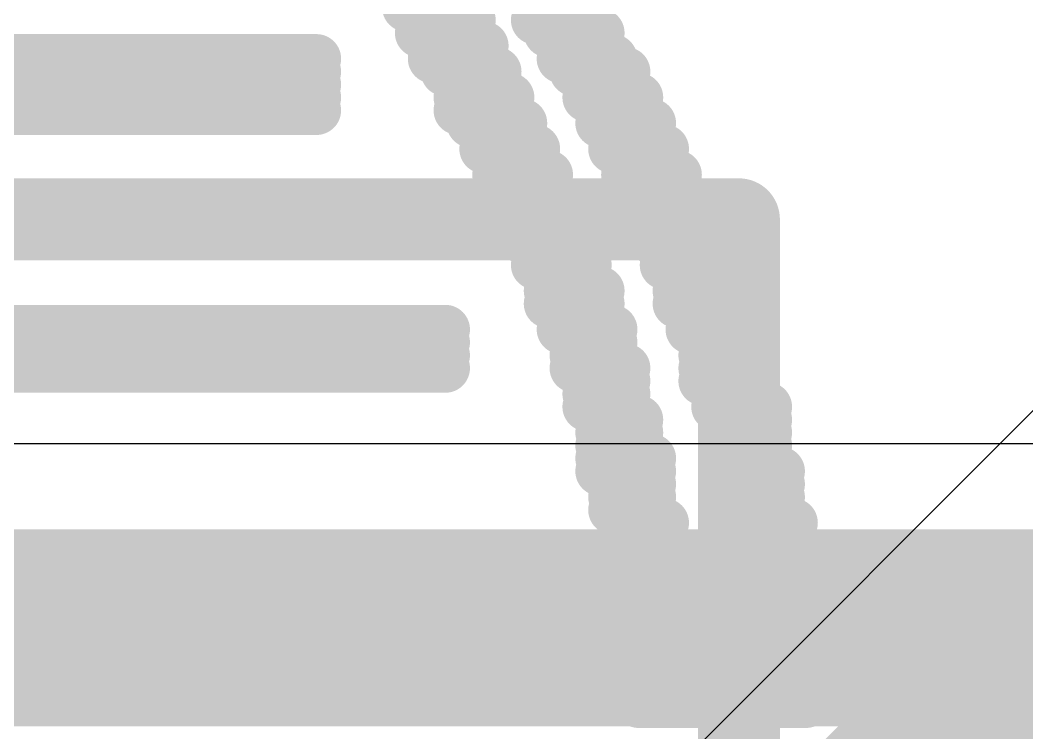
# Model space of a CAD drawing. Header units: inches. Extents: x -4.4 to 45.3, y -0.3 to 53.7.
# Drawn here: x 20.932 to 22.49, y 6.772 to 7.874 of the extents above; entities that cross this region are included whole.
import ezdxf

# ---------------------------------------------------------------- set-up
doc = ezdxf.new("R2010")
doc.units = ezdxf.units.IN
for name, color, linetype in [('Bottom Overlay', 54, 'Continuous'), ('Signal_2', 76, 'Continuous'), ('Top Layer', 1, 'Continuous'), ('Top Overlay', 2, 'Continuous')]:
    doc.layers.add(name, color=color, linetype=linetype)

# ---------------------------------------------------------------- blocks, each defined once
blk = doc.blocks.new('SFW5R_1STE1LF_26')
at = {"layer": 'Top Overlay'}
for points in [[(-5.4, -3.75, 0.127, 0.127, 0), (-5.4, -4.95, 0.127, 0.127, 0)], [(5.4, -4.95, 0.127, 0.127, 0), (-5.4, -4.95, 0.127, 0.127, 0)]]:
    blk.add_lwpolyline(points, format="xyseb", dxfattribs=at)
blk.add_lwpolyline([(-5.4317, -4.95, 0.0635, 0.0635, 1), (-5.3682, -4.95, 0.0635, 0.0635, 1)], format="xyseb", close=True, dxfattribs=at)
blk.add_lwpolyline([(-5.4317, -4.95, 0.0635, 0.0635, 1), (-5.3682, -4.95, 0.0635, 0.0635, 1)], format="xyseb", close=True, dxfattribs=at)

msp = doc.modelspace()

# ---------------------------------------------------------------- linework, layer by layer
at = {"layer": 'Bottom Overlay'}
for points in [[(21.5304, 7.8944, 0.0762, 0.0762, 0), (21.6102, 7.8944, 0.0762, 0.0762, 0)], [(21.7298, 7.8944, 0.0762, 0.0762, 0), (21.8096, 7.8944, 0.0762, 0.0762, 0)], [(21.5504, 7.8745, 0.0762, 0.0762, 0), (21.6301, 7.8745, 0.0762, 0.0762, 0)], [(21.7298, 7.8745, 0.0762, 0.0762, 0), (21.8096, 7.8745, 0.0762, 0.0762, 0)], [(21.5504, 7.8545, 0.0762, 0.0762, 0), (21.6301, 7.8545, 0.0762, 0.0762, 0)], [(21.7498, 7.8545, 0.0762, 0.0762, 0), (21.8295, 7.8545, 0.0762, 0.0762, 0)], [(21.5703, 7.8346, 0.0762, 0.0762, 0), (21.6501, 7.8346, 0.0762, 0.0762, 0)], [(21.7697, 7.8346, 0.0762, 0.0762, 0), (21.8295, 7.8346, 0.0762, 0.0762, 0)], [(20.1745, 7.8147, 0.0762, 0.0762, 0), (21.3908, 7.8147, 0.0762, 0.0762, 0)], [(21.5703, 7.8147, 0.0762, 0.0762, 0), (21.6501, 7.8147, 0.0762, 0.0762, 0)], [(21.7697, 7.8147, 0.0762, 0.0762, 0), (21.8495, 7.8147, 0.0762, 0.0762, 0)], [(20.0947, 7.7947, 0.0762, 0.0762, 0), (21.3908, 7.7947, 0.0762, 0.0762, 0)], [(21.5902, 7.7947, 0.0762, 0.0762, 0), (21.67, 7.7947, 0.0762, 0.0762, 0)], [(21.7896, 7.7947, 0.0762, 0.0762, 0), (21.8694, 7.7947, 0.0762, 0.0762, 0)], [(20.0947, 7.7748, 0.0762, 0.0762, 0), (21.3908, 7.7748, 0.0762, 0.0762, 0)], [(21.6102, 7.7748, 0.0762, 0.0762, 0), (21.67, 7.7748, 0.0762, 0.0762, 0)], [(21.8096, 7.7748, 0.0762, 0.0762, 0), (21.8694, 7.7748, 0.0762, 0.0762, 0)], [(20.0947, 7.7548, 0.0762, 0.0762, 0), (21.3908, 7.7548, 0.0762, 0.0762, 0)], [(21.6102, 7.7548, 0.0762, 0.0762, 0), (21.6899, 7.7548, 0.0762, 0.0762, 0)], [(21.8096, 7.7548, 0.0762, 0.0762, 0), (21.8893, 7.7548, 0.0762, 0.0762, 0)], [(20.0947, 7.7349, 0.0762, 0.0762, 0), (21.3908, 7.7349, 0.0762, 0.0762, 0)], [(21.6102, 7.7349, 0.0762, 0.0762, 0), (21.6899, 7.7349, 0.0762, 0.0762, 0)], [(21.8295, 7.7349, 0.0762, 0.0762, 0), (21.8893, 7.7349, 0.0762, 0.0762, 0)], [(21.6301, 7.715, 0.0762, 0.0762, 0), (21.7099, 7.715, 0.0762, 0.0762, 0)], [(21.8295, 7.715, 0.0762, 0.0762, 0), (21.9093, 7.715, 0.0762, 0.0762, 0)], [(21.6501, 7.695, 0.0762, 0.0762, 0), (21.7099, 7.695, 0.0762, 0.0762, 0)], [(21.8495, 7.695, 0.0762, 0.0762, 0), (21.9093, 7.695, 0.0762, 0.0762, 0)], [(21.6501, 7.6751, 0.0762, 0.0762, 0), (21.7298, 7.6751, 0.0762, 0.0762, 0)], [(21.8495, 7.6751, 0.0762, 0.0762, 0), (21.9292, 7.6751, 0.0762, 0.0762, 0)], [(21.67, 7.6551, 0.0762, 0.0762, 0), (21.7298, 7.6551, 0.0762, 0.0762, 0)], [(21.8694, 7.6551, 0.0762, 0.0762, 0), (21.9292, 7.6551, 0.0762, 0.0762, 0)], [(21.67, 7.6352, 0.0762, 0.0762, 0), (21.7498, 7.6352, 0.0762, 0.0762, 0)], [(21.8694, 7.6352, 0.0762, 0.0762, 0), (21.9492, 7.6352, 0.0762, 0.0762, 0)], [(21.6899, 7.6153, 0.0762, 0.0762, 0), (21.7498, 7.6153, 0.0762, 0.0762, 0)], [(21.8893, 7.6153, 0.0762, 0.0762, 0), (21.9492, 7.6153, 0.0762, 0.0762, 0)], [(21.6899, 7.5953, 0.0762, 0.0762, 0), (21.7697, 7.5953, 0.0762, 0.0762, 0)], [(21.8893, 7.5953, 0.0762, 0.0762, 0), (21.9691, 7.5953, 0.0762, 0.0762, 0)], [(21.6899, 7.5754, 0.0762, 0.0762, 0), (21.7697, 7.5754, 0.0762, 0.0762, 0)], [(21.9093, 7.5754, 0.0762, 0.0762, 0), (21.9691, 7.5754, 0.0762, 0.0762, 0)], [(21.7099, 7.5554, 0.0762, 0.0762, 0), (21.7896, 7.5554, 0.0762, 0.0762, 0)], [(21.9093, 7.5554, 0.0762, 0.0762, 0), (21.989, 7.5554, 0.0762, 0.0762, 0)], [(21.7099, 7.5355, 0.0762, 0.0762, 0), (21.7896, 7.5355, 0.0762, 0.0762, 0)], [(21.9093, 7.5355, 0.0762, 0.0762, 0), (21.989, 7.5355, 0.0762, 0.0762, 0)], [(21.7298, 7.5156, 0.0762, 0.0762, 0), (21.7896, 7.5156, 0.0762, 0.0762, 0)], [(21.9292, 7.5156, 0.0762, 0.0762, 0), (22.009, 7.5156, 0.0762, 0.0762, 0)], [(21.7298, 7.4956, 0.0762, 0.0762, 0), (21.8096, 7.4956, 0.0762, 0.0762, 0)], [(21.9292, 7.4956, 0.0762, 0.0762, 0), (22.009, 7.4956, 0.0762, 0.0762, 0)], [(21.7498, 7.4757, 0.0762, 0.0762, 0), (21.8096, 7.4757, 0.0762, 0.0762, 0)], [(21.9492, 7.4757, 0.0762, 0.0762, 0), (22.009, 7.4757, 0.0762, 0.0762, 0)], [(21.7498, 7.4557, 0.0762, 0.0762, 0), (21.8295, 7.4557, 0.0762, 0.0762, 0)], [(21.9492, 7.4557, 0.0762, 0.0762, 0), (22.0289, 7.4557, 0.0762, 0.0762, 0)], [(21.7498, 7.4358, 0.0762, 0.0762, 0), (21.8295, 7.4358, 0.0762, 0.0762, 0)], [(21.9492, 7.4358, 0.0762, 0.0762, 0), (22.0289, 7.4358, 0.0762, 0.0762, 0)], [(21.7697, 7.4159, 0.0762, 0.0762, 0), (21.8295, 7.4159, 0.0762, 0.0762, 0)], [(21.9691, 7.4159, 0.0762, 0.0762, 0), (22.0489, 7.4159, 0.0762, 0.0762, 0)], [(19.8754, 7.3959, 0.0762, 0.0762, 0), (21.5902, 7.3959, 0.0762, 0.0762, 0)], [(21.7697, 7.3959, 0.0762, 0.0762, 0), (21.8495, 7.3959, 0.0762, 0.0762, 0)], [(21.9691, 7.3959, 0.0762, 0.0762, 0), (22.0489, 7.3959, 0.0762, 0.0762, 0)], [(19.8953, 7.376, 0.0762, 0.0762, 0), (21.5902, 7.376, 0.0762, 0.0762, 0)], [(21.7896, 7.376, 0.0762, 0.0762, 0), (21.8495, 7.376, 0.0762, 0.0762, 0)], [(21.989, 7.376, 0.0762, 0.0762, 0), (22.0489, 7.376, 0.0762, 0.0762, 0)], [(19.8754, 7.356, 0.0762, 0.0762, 0), (21.5902, 7.356, 0.0762, 0.0762, 0)], [(21.7896, 7.356, 0.0762, 0.0762, 0), (21.8495, 7.356, 0.0762, 0.0762, 0)], [(21.989, 7.356, 0.0762, 0.0762, 0), (22.0489, 7.356, 0.0762, 0.0762, 0)], [(19.8754, 7.3361, 0.0762, 0.0762, 0), (21.5902, 7.3361, 0.0762, 0.0762, 0)], [(21.7896, 7.3361, 0.0762, 0.0762, 0), (21.8694, 7.3361, 0.0762, 0.0762, 0)], [(21.989, 7.3361, 0.0762, 0.0762, 0), (22.0688, 7.3361, 0.0762, 0.0762, 0)], [(21.8096, 7.3161, 0.0762, 0.0762, 0), (21.8694, 7.3161, 0.0762, 0.0762, 0)], [(21.989, 7.3161, 0.0762, 0.0762, 0), (22.0688, 7.3161, 0.0762, 0.0762, 0)], [(21.8096, 7.2962, 0.0762, 0.0762, 0), (21.8694, 7.2962, 0.0762, 0.0762, 0)], [(22.009, 7.2962, 0.0762, 0.0762, 0), (22.0688, 7.2962, 0.0762, 0.0762, 0)], [(21.8096, 7.2763, 0.0762, 0.0762, 0), (21.8694, 7.2763, 0.0762, 0.0762, 0)], [(22.009, 7.2763, 0.0762, 0.0762, 0), (22.0887, 7.2763, 0.0762, 0.0762, 0)], [(21.8295, 7.2563, 0.0762, 0.0762, 0), (21.8893, 7.2563, 0.0762, 0.0762, 0)], [(22.0289, 7.2563, 0.0762, 0.0762, 0), (22.0887, 7.2563, 0.0762, 0.0762, 0)], [(21.8295, 7.2364, 0.0762, 0.0762, 0), (21.8893, 7.2364, 0.0762, 0.0762, 0)], [(22.0289, 7.2364, 0.0762, 0.0762, 0), (22.0887, 7.2364, 0.0762, 0.0762, 0)], [(21.8295, 7.2164, 0.0762, 0.0762, 0), (21.8893, 7.2164, 0.0762, 0.0762, 0)], [(22.0289, 7.2164, 0.0762, 0.0762, 0), (22.0887, 7.2164, 0.0762, 0.0762, 0)], [(21.8295, 7.1965, 0.0762, 0.0762, 0), (21.9093, 7.1965, 0.0762, 0.0762, 0)], [(22.0289, 7.1965, 0.0762, 0.0762, 0), (22.0887, 7.1965, 0.0762, 0.0762, 0)], [(21.8295, 7.1766, 0.0762, 0.0762, 0), (21.9093, 7.1766, 0.0762, 0.0762, 0)], [(22.0289, 7.1766, 0.0762, 0.0762, 0), (22.1087, 7.1766, 0.0762, 0.0762, 0)], [(21.8495, 7.1566, 0.0762, 0.0762, 0), (21.9093, 7.1566, 0.0762, 0.0762, 0)], [(22.0289, 7.1566, 0.0762, 0.0762, 0), (22.1087, 7.1566, 0.0762, 0.0762, 0)], [(21.8495, 7.1367, 0.0762, 0.0762, 0), (21.9093, 7.1367, 0.0762, 0.0762, 0)], [(22.0489, 7.1367, 0.0762, 0.0762, 0), (22.1087, 7.1367, 0.0762, 0.0762, 0)], [(21.8495, 7.1167, 0.0762, 0.0762, 0), (21.9093, 7.1167, 0.0762, 0.0762, 0)], [(22.0489, 7.1167, 0.0762, 0.0762, 0), (22.1087, 7.1167, 0.0762, 0.0762, 0)], [(21.8694, 7.0968, 0.0762, 0.0762, 0), (21.9292, 7.0968, 0.0762, 0.0762, 0)], [(22.0489, 7.0968, 0.0762, 0.0762, 0), (22.1286, 7.0968, 0.0762, 0.0762, 0)], [(21.8694, 7.0769, 0.0762, 0.0762, 0), (21.9292, 7.0769, 0.0762, 0.0762, 0)], [(22.0489, 7.0769, 0.0762, 0.0762, 0), (22.1286, 7.0769, 0.0762, 0.0762, 0)], [(21.8694, 7.0569, 0.0762, 0.0762, 0), (21.9292, 7.0569, 0.0762, 0.0762, 0)], [(22.0688, 7.0569, 0.0762, 0.0762, 0), (22.1286, 7.0569, 0.0762, 0.0762, 0)], [(21.8694, 7.037, 0.0762, 0.0762, 0), (21.9292, 7.037, 0.0762, 0.0762, 0)], [(22.0688, 7.037, 0.0762, 0.0762, 0), (22.1286, 7.037, 0.0762, 0.0762, 0)], [(21.8694, 7.017, 0.0762, 0.0762, 0), (21.9292, 7.017, 0.0762, 0.0762, 0)], [(22.0688, 7.017, 0.0762, 0.0762, 0), (22.1286, 7.017, 0.0762, 0.0762, 0)], [(19.8355, 6.9971, 0.0762, 0.0762, 0), (21.7099, 6.9971, 0.0762, 0.0762, 0)], [(21.8694, 6.9971, 0.0762, 0.0762, 0), (21.9292, 6.9971, 0.0762, 0.0762, 0)], [(22.0688, 6.9971, 0.0762, 0.0762, 0), (22.1286, 6.9971, 0.0762, 0.0762, 0)], [(19.656, 6.9772, 0.0762, 0.0762, 0), (21.7099, 6.9772, 0.0762, 0.0762, 0)], [(21.8694, 6.9772, 0.0762, 0.0762, 0), (21.9292, 6.9772, 0.0762, 0.0762, 0)], [(22.0688, 6.9772, 0.0762, 0.0762, 0), (22.1286, 6.9772, 0.0762, 0.0762, 0)], [(19.676, 6.9572, 0.0762, 0.0762, 0), (21.7099, 6.9572, 0.0762, 0.0762, 0)], [(21.8694, 6.9572, 0.0762, 0.0762, 0), (21.9492, 6.9572, 0.0762, 0.0762, 0)], [(22.0688, 6.9572, 0.0762, 0.0762, 0), (22.1286, 6.9572, 0.0762, 0.0762, 0)], [(19.656, 6.9373, 0.0762, 0.0762, 0), (21.7099, 6.9373, 0.0762, 0.0762, 0)], [(21.8694, 6.9373, 0.0762, 0.0762, 0), (21.9492, 6.9373, 0.0762, 0.0762, 0)], [(22.0688, 6.9373, 0.0762, 0.0762, 0), (22.1286, 6.9373, 0.0762, 0.0762, 0)], [(21.8694, 6.9173, 0.0762, 0.0762, 0), (21.9492, 6.9173, 0.0762, 0.0762, 0)], [(22.0688, 6.9173, 0.0762, 0.0762, 0), (22.1286, 6.9173, 0.0762, 0.0762, 0)], [(21.8694, 6.8974, 0.0762, 0.0762, 0), (21.9492, 6.8974, 0.0762, 0.0762, 0)], [(22.0688, 6.8974, 0.0762, 0.0762, 0), (22.1286, 6.8974, 0.0762, 0.0762, 0)], [(21.8893, 6.8775, 0.0762, 0.0762, 0), (22.1486, 6.8775, 0.0762, 0.0762, 0)], [(21.8893, 6.8575, 0.0762, 0.0762, 0), (22.1486, 6.8575, 0.0762, 0.0762, 0)], [(21.8893, 6.8376, 0.0762, 0.0762, 0), (22.1486, 6.8376, 0.0762, 0.0762, 0)], [(21.8893, 6.8176, 0.0762, 0.0762, 0), (22.1486, 6.8176, 0.0762, 0.0762, 0)]]:
    msp.add_lwpolyline(points, format="xyseb", dxfattribs=at)
for points in [[(21.5114, 7.8944, 0.0381, 0.0381, 1), (21.5495, 7.8944, 0.0381, 0.0381, 1)], [(21.5911, 7.8944, 0.0381, 0.0381, 1), (21.6292, 7.8944, 0.0381, 0.0381, 1)], [(21.7108, 7.8944, 0.0381, 0.0381, 1), (21.7489, 7.8944, 0.0381, 0.0381, 1)], [(21.7905, 7.8944, 0.0381, 0.0381, 1), (21.8286, 7.8944, 0.0381, 0.0381, 1)], [(21.5313, 7.8745, 0.0381, 0.0381, 1), (21.5694, 7.8745, 0.0381, 0.0381, 1)], [(21.6111, 7.8745, 0.0381, 0.0381, 1), (21.6492, 7.8745, 0.0381, 0.0381, 1)], [(21.7108, 7.8745, 0.0381, 0.0381, 1), (21.7489, 7.8745, 0.0381, 0.0381, 1)], [(21.7905, 7.8745, 0.0381, 0.0381, 1), (21.8286, 7.8745, 0.0381, 0.0381, 1)], [(21.5313, 7.8545, 0.0381, 0.0381, 1), (21.5694, 7.8545, 0.0381, 0.0381, 1)], [(21.6111, 7.8545, 0.0381, 0.0381, 1), (21.6492, 7.8545, 0.0381, 0.0381, 1)], [(21.7307, 7.8545, 0.0381, 0.0381, 1), (21.7688, 7.8545, 0.0381, 0.0381, 1)], [(21.8105, 7.8545, 0.0381, 0.0381, 1), (21.8486, 7.8545, 0.0381, 0.0381, 1)], [(21.5513, 7.8346, 0.0381, 0.0381, 1), (21.5894, 7.8346, 0.0381, 0.0381, 1)], [(21.631, 7.8346, 0.0381, 0.0381, 1), (21.6691, 7.8346, 0.0381, 0.0381, 1)], [(21.7507, 7.8346, 0.0381, 0.0381, 1), (21.7888, 7.8346, 0.0381, 0.0381, 1)], [(21.8105, 7.8346, 0.0381, 0.0381, 1), (21.8486, 7.8346, 0.0381, 0.0381, 1)], [(21.3718, 7.8147, 0.0381, 0.0381, 1), (21.4099, 7.8147, 0.0381, 0.0381, 1)], [(21.5513, 7.8147, 0.0381, 0.0381, 1), (21.5894, 7.8147, 0.0381, 0.0381, 1)], [(21.631, 7.8147, 0.0381, 0.0381, 1), (21.6691, 7.8147, 0.0381, 0.0381, 1)], [(21.7507, 7.8147, 0.0381, 0.0381, 1), (21.7888, 7.8147, 0.0381, 0.0381, 1)], [(21.8304, 7.8147, 0.0381, 0.0381, 1), (21.8685, 7.8147, 0.0381, 0.0381, 1)], [(21.3718, 7.7947, 0.0381, 0.0381, 1), (21.4099, 7.7947, 0.0381, 0.0381, 1)], [(21.5712, 7.7947, 0.0381, 0.0381, 1), (21.6093, 7.7947, 0.0381, 0.0381, 1)], [(21.651, 7.7947, 0.0381, 0.0381, 1), (21.6891, 7.7947, 0.0381, 0.0381, 1)], [(21.7706, 7.7947, 0.0381, 0.0381, 1), (21.8087, 7.7947, 0.0381, 0.0381, 1)], [(21.8504, 7.7947, 0.0381, 0.0381, 1), (21.8885, 7.7947, 0.0381, 0.0381, 1)], [(21.3718, 7.7748, 0.0381, 0.0381, 1), (21.4099, 7.7748, 0.0381, 0.0381, 1)], [(21.5911, 7.7748, 0.0381, 0.0381, 1), (21.6292, 7.7748, 0.0381, 0.0381, 1)], [(21.651, 7.7748, 0.0381, 0.0381, 1), (21.6891, 7.7748, 0.0381, 0.0381, 1)], [(21.7905, 7.7748, 0.0381, 0.0381, 1), (21.8286, 7.7748, 0.0381, 0.0381, 1)], [(21.8504, 7.7748, 0.0381, 0.0381, 1), (21.8885, 7.7748, 0.0381, 0.0381, 1)], [(21.3718, 7.7548, 0.0381, 0.0381, 1), (21.4099, 7.7548, 0.0381, 0.0381, 1)], [(21.5911, 7.7548, 0.0381, 0.0381, 1), (21.6292, 7.7548, 0.0381, 0.0381, 1)], [(21.6709, 7.7548, 0.0381, 0.0381, 1), (21.709, 7.7548, 0.0381, 0.0381, 1)], [(21.7905, 7.7548, 0.0381, 0.0381, 1), (21.8286, 7.7548, 0.0381, 0.0381, 1)], [(21.8703, 7.7548, 0.0381, 0.0381, 1), (21.9084, 7.7548, 0.0381, 0.0381, 1)], [(21.3718, 7.7349, 0.0381, 0.0381, 1), (21.4099, 7.7349, 0.0381, 0.0381, 1)], [(21.5911, 7.7349, 0.0381, 0.0381, 1), (21.6292, 7.7349, 0.0381, 0.0381, 1)], [(21.6709, 7.7349, 0.0381, 0.0381, 1), (21.709, 7.7349, 0.0381, 0.0381, 1)], [(21.8105, 7.7349, 0.0381, 0.0381, 1), (21.8486, 7.7349, 0.0381, 0.0381, 1)], [(21.8703, 7.7349, 0.0381, 0.0381, 1), (21.9084, 7.7349, 0.0381, 0.0381, 1)], [(21.6111, 7.715, 0.0381, 0.0381, 1), (21.6492, 7.715, 0.0381, 0.0381, 1)], [(21.6908, 7.715, 0.0381, 0.0381, 1), (21.7289, 7.715, 0.0381, 0.0381, 1)], [(21.8105, 7.715, 0.0381, 0.0381, 1), (21.8486, 7.715, 0.0381, 0.0381, 1)], [(21.8902, 7.715, 0.0381, 0.0381, 1), (21.9283, 7.715, 0.0381, 0.0381, 1)], [(21.631, 7.695, 0.0381, 0.0381, 1), (21.6691, 7.695, 0.0381, 0.0381, 1)], [(21.6908, 7.695, 0.0381, 0.0381, 1), (21.7289, 7.695, 0.0381, 0.0381, 1)], [(21.8304, 7.695, 0.0381, 0.0381, 1), (21.8685, 7.695, 0.0381, 0.0381, 1)], [(21.8902, 7.695, 0.0381, 0.0381, 1), (21.9283, 7.695, 0.0381, 0.0381, 1)], [(21.631, 7.6751, 0.0381, 0.0381, 1), (21.6691, 7.6751, 0.0381, 0.0381, 1)], [(21.7108, 7.6751, 0.0381, 0.0381, 1), (21.7489, 7.6751, 0.0381, 0.0381, 1)], [(21.8304, 7.6751, 0.0381, 0.0381, 1), (21.8685, 7.6751, 0.0381, 0.0381, 1)], [(21.9102, 7.6751, 0.0381, 0.0381, 1), (21.9483, 7.6751, 0.0381, 0.0381, 1)], [(21.651, 7.6551, 0.0381, 0.0381, 1), (21.6891, 7.6551, 0.0381, 0.0381, 1)], [(21.7108, 7.6551, 0.0381, 0.0381, 1), (21.7489, 7.6551, 0.0381, 0.0381, 1)], [(21.8504, 7.6551, 0.0381, 0.0381, 1), (21.8885, 7.6551, 0.0381, 0.0381, 1)], [(21.9102, 7.6551, 0.0381, 0.0381, 1), (21.9483, 7.6551, 0.0381, 0.0381, 1)], [(21.651, 7.6352, 0.0381, 0.0381, 1), (21.6891, 7.6352, 0.0381, 0.0381, 1)], [(21.7307, 7.6352, 0.0381, 0.0381, 1), (21.7688, 7.6352, 0.0381, 0.0381, 1)], [(21.8504, 7.6352, 0.0381, 0.0381, 1), (21.8885, 7.6352, 0.0381, 0.0381, 1)], [(21.9301, 7.6352, 0.0381, 0.0381, 1), (21.9682, 7.6352, 0.0381, 0.0381, 1)], [(21.6709, 7.6153, 0.0381, 0.0381, 1), (21.709, 7.6153, 0.0381, 0.0381, 1)], [(21.7307, 7.6153, 0.0381, 0.0381, 1), (21.7688, 7.6153, 0.0381, 0.0381, 1)], [(21.8703, 7.6153, 0.0381, 0.0381, 1), (21.9084, 7.6153, 0.0381, 0.0381, 1)], [(21.9301, 7.6153, 0.0381, 0.0381, 1), (21.9682, 7.6153, 0.0381, 0.0381, 1)], [(21.6709, 7.5953, 0.0381, 0.0381, 1), (21.709, 7.5953, 0.0381, 0.0381, 1)], [(21.7507, 7.5953, 0.0381, 0.0381, 1), (21.7888, 7.5953, 0.0381, 0.0381, 1)], [(21.8703, 7.5953, 0.0381, 0.0381, 1), (21.9084, 7.5953, 0.0381, 0.0381, 1)], [(21.9501, 7.5953, 0.0381, 0.0381, 1), (21.9882, 7.5953, 0.0381, 0.0381, 1)], [(21.6709, 7.5754, 0.0381, 0.0381, 1), (21.709, 7.5754, 0.0381, 0.0381, 1)], [(21.7507, 7.5754, 0.0381, 0.0381, 1), (21.7888, 7.5754, 0.0381, 0.0381, 1)], [(21.8902, 7.5754, 0.0381, 0.0381, 1), (21.9283, 7.5754, 0.0381, 0.0381, 1)], [(21.9501, 7.5754, 0.0381, 0.0381, 1), (21.9882, 7.5754, 0.0381, 0.0381, 1)], [(21.6908, 7.5554, 0.0381, 0.0381, 1), (21.7289, 7.5554, 0.0381, 0.0381, 1)], [(21.7706, 7.5554, 0.0381, 0.0381, 1), (21.8087, 7.5554, 0.0381, 0.0381, 1)], [(21.8902, 7.5554, 0.0381, 0.0381, 1), (21.9283, 7.5554, 0.0381, 0.0381, 1)], [(21.97, 7.5554, 0.0381, 0.0381, 1), (22.0081, 7.5554, 0.0381, 0.0381, 1)], [(21.6908, 7.5355, 0.0381, 0.0381, 1), (21.7289, 7.5355, 0.0381, 0.0381, 1)], [(21.7706, 7.5355, 0.0381, 0.0381, 1), (21.8087, 7.5355, 0.0381, 0.0381, 1)], [(21.8902, 7.5355, 0.0381, 0.0381, 1), (21.9283, 7.5355, 0.0381, 0.0381, 1)], [(21.97, 7.5355, 0.0381, 0.0381, 1), (22.0081, 7.5355, 0.0381, 0.0381, 1)], [(21.7108, 7.5156, 0.0381, 0.0381, 1), (21.7489, 7.5156, 0.0381, 0.0381, 1)], [(21.7706, 7.5156, 0.0381, 0.0381, 1), (21.8087, 7.5156, 0.0381, 0.0381, 1)], [(21.9102, 7.5156, 0.0381, 0.0381, 1), (21.9483, 7.5156, 0.0381, 0.0381, 1)], [(21.9899, 7.5156, 0.0381, 0.0381, 1), (22.028, 7.5156, 0.0381, 0.0381, 1)], [(21.7108, 7.4956, 0.0381, 0.0381, 1), (21.7489, 7.4956, 0.0381, 0.0381, 1)], [(21.7905, 7.4956, 0.0381, 0.0381, 1), (21.8286, 7.4956, 0.0381, 0.0381, 1)], [(21.9102, 7.4956, 0.0381, 0.0381, 1), (21.9483, 7.4956, 0.0381, 0.0381, 1)], [(21.9899, 7.4956, 0.0381, 0.0381, 1), (22.028, 7.4956, 0.0381, 0.0381, 1)], [(21.7307, 7.4757, 0.0381, 0.0381, 1), (21.7688, 7.4757, 0.0381, 0.0381, 1)], [(21.7905, 7.4757, 0.0381, 0.0381, 1), (21.8286, 7.4757, 0.0381, 0.0381, 1)], [(21.9301, 7.4757, 0.0381, 0.0381, 1), (21.9682, 7.4757, 0.0381, 0.0381, 1)], [(21.9899, 7.4757, 0.0381, 0.0381, 1), (22.028, 7.4757, 0.0381, 0.0381, 1)], [(21.7307, 7.4557, 0.0381, 0.0381, 1), (21.7688, 7.4557, 0.0381, 0.0381, 1)], [(21.8105, 7.4557, 0.0381, 0.0381, 1), (21.8486, 7.4557, 0.0381, 0.0381, 1)], [(21.9301, 7.4557, 0.0381, 0.0381, 1), (21.9682, 7.4557, 0.0381, 0.0381, 1)], [(22.0099, 7.4557, 0.0381, 0.0381, 1), (22.048, 7.4557, 0.0381, 0.0381, 1)], [(21.7307, 7.4358, 0.0381, 0.0381, 1), (21.7688, 7.4358, 0.0381, 0.0381, 1)], [(21.8105, 7.4358, 0.0381, 0.0381, 1), (21.8486, 7.4358, 0.0381, 0.0381, 1)], [(21.9301, 7.4358, 0.0381, 0.0381, 1), (21.9682, 7.4358, 0.0381, 0.0381, 1)], [(22.0099, 7.4358, 0.0381, 0.0381, 1), (22.048, 7.4358, 0.0381, 0.0381, 1)], [(21.7507, 7.4159, 0.0381, 0.0381, 1), (21.7888, 7.4159, 0.0381, 0.0381, 1)], [(21.8105, 7.4159, 0.0381, 0.0381, 1), (21.8486, 7.4159, 0.0381, 0.0381, 1)], [(21.9501, 7.4159, 0.0381, 0.0381, 1), (21.9882, 7.4159, 0.0381, 0.0381, 1)], [(22.0298, 7.4159, 0.0381, 0.0381, 1), (22.0679, 7.4159, 0.0381, 0.0381, 1)], [(21.5712, 7.3959, 0.0381, 0.0381, 1), (21.6093, 7.3959, 0.0381, 0.0381, 1)], [(21.7507, 7.3959, 0.0381, 0.0381, 1), (21.7888, 7.3959, 0.0381, 0.0381, 1)], [(21.8304, 7.3959, 0.0381, 0.0381, 1), (21.8685, 7.3959, 0.0381, 0.0381, 1)], [(21.9501, 7.3959, 0.0381, 0.0381, 1), (21.9882, 7.3959, 0.0381, 0.0381, 1)], [(22.0298, 7.3959, 0.0381, 0.0381, 1), (22.0679, 7.3959, 0.0381, 0.0381, 1)], [(21.5712, 7.376, 0.0381, 0.0381, 1), (21.6093, 7.376, 0.0381, 0.0381, 1)], [(21.7706, 7.376, 0.0381, 0.0381, 1), (21.8087, 7.376, 0.0381, 0.0381, 1)], [(21.8304, 7.376, 0.0381, 0.0381, 1), (21.8685, 7.376, 0.0381, 0.0381, 1)], [(21.97, 7.376, 0.0381, 0.0381, 1), (22.0081, 7.376, 0.0381, 0.0381, 1)], [(22.0298, 7.376, 0.0381, 0.0381, 1), (22.0679, 7.376, 0.0381, 0.0381, 1)], [(21.5712, 7.356, 0.0381, 0.0381, 1), (21.6093, 7.356, 0.0381, 0.0381, 1)], [(21.7706, 7.356, 0.0381, 0.0381, 1), (21.8087, 7.356, 0.0381, 0.0381, 1)], [(21.8304, 7.356, 0.0381, 0.0381, 1), (21.8685, 7.356, 0.0381, 0.0381, 1)], [(21.97, 7.356, 0.0381, 0.0381, 1), (22.0081, 7.356, 0.0381, 0.0381, 1)], [(22.0298, 7.356, 0.0381, 0.0381, 1), (22.0679, 7.356, 0.0381, 0.0381, 1)], [(21.5712, 7.3361, 0.0381, 0.0381, 1), (21.6093, 7.3361, 0.0381, 0.0381, 1)], [(21.7706, 7.3361, 0.0381, 0.0381, 1), (21.8087, 7.3361, 0.0381, 0.0381, 1)], [(21.8504, 7.3361, 0.0381, 0.0381, 1), (21.8885, 7.3361, 0.0381, 0.0381, 1)], [(21.97, 7.3361, 0.0381, 0.0381, 1), (22.0081, 7.3361, 0.0381, 0.0381, 1)], [(22.0498, 7.3361, 0.0381, 0.0381, 1), (22.0879, 7.3361, 0.0381, 0.0381, 1)], [(21.7905, 7.3161, 0.0381, 0.0381, 1), (21.8286, 7.3161, 0.0381, 0.0381, 1)], [(21.8504, 7.3161, 0.0381, 0.0381, 1), (21.8885, 7.3161, 0.0381, 0.0381, 1)], [(21.97, 7.3161, 0.0381, 0.0381, 1), (22.0081, 7.3161, 0.0381, 0.0381, 1)], [(22.0498, 7.3161, 0.0381, 0.0381, 1), (22.0879, 7.3161, 0.0381, 0.0381, 1)], [(21.7905, 7.2962, 0.0381, 0.0381, 1), (21.8286, 7.2962, 0.0381, 0.0381, 1)], [(21.8504, 7.2962, 0.0381, 0.0381, 1), (21.8885, 7.2962, 0.0381, 0.0381, 1)], [(21.9899, 7.2962, 0.0381, 0.0381, 1), (22.028, 7.2962, 0.0381, 0.0381, 1)], [(22.0498, 7.2962, 0.0381, 0.0381, 1), (22.0879, 7.2962, 0.0381, 0.0381, 1)], [(21.7905, 7.2763, 0.0381, 0.0381, 1), (21.8286, 7.2763, 0.0381, 0.0381, 1)], [(21.8504, 7.2763, 0.0381, 0.0381, 1), (21.8885, 7.2763, 0.0381, 0.0381, 1)], [(21.9899, 7.2763, 0.0381, 0.0381, 1), (22.028, 7.2763, 0.0381, 0.0381, 1)], [(22.0697, 7.2763, 0.0381, 0.0381, 1), (22.1078, 7.2763, 0.0381, 0.0381, 1)], [(21.8105, 7.2563, 0.0381, 0.0381, 1), (21.8486, 7.2563, 0.0381, 0.0381, 1)], [(21.8703, 7.2563, 0.0381, 0.0381, 1), (21.9084, 7.2563, 0.0381, 0.0381, 1)], [(22.0099, 7.2563, 0.0381, 0.0381, 1), (22.048, 7.2563, 0.0381, 0.0381, 1)], [(22.0697, 7.2563, 0.0381, 0.0381, 1), (22.1078, 7.2563, 0.0381, 0.0381, 1)], [(21.8105, 7.2364, 0.0381, 0.0381, 1), (21.8486, 7.2364, 0.0381, 0.0381, 1)], [(21.8703, 7.2364, 0.0381, 0.0381, 1), (21.9084, 7.2364, 0.0381, 0.0381, 1)], [(22.0099, 7.2364, 0.0381, 0.0381, 1), (22.048, 7.2364, 0.0381, 0.0381, 1)], [(22.0697, 7.2364, 0.0381, 0.0381, 1), (22.1078, 7.2364, 0.0381, 0.0381, 1)], [(21.8105, 7.2164, 0.0381, 0.0381, 1), (21.8486, 7.2164, 0.0381, 0.0381, 1)], [(21.8703, 7.2164, 0.0381, 0.0381, 1), (21.9084, 7.2164, 0.0381, 0.0381, 1)], [(22.0099, 7.2164, 0.0381, 0.0381, 1), (22.048, 7.2164, 0.0381, 0.0381, 1)], [(22.0697, 7.2164, 0.0381, 0.0381, 1), (22.1078, 7.2164, 0.0381, 0.0381, 1)], [(21.8105, 7.1965, 0.0381, 0.0381, 1), (21.8486, 7.1965, 0.0381, 0.0381, 1)], [(21.8902, 7.1965, 0.0381, 0.0381, 1), (21.9283, 7.1965, 0.0381, 0.0381, 1)], [(22.0099, 7.1965, 0.0381, 0.0381, 1), (22.048, 7.1965, 0.0381, 0.0381, 1)], [(22.0697, 7.1965, 0.0381, 0.0381, 1), (22.1078, 7.1965, 0.0381, 0.0381, 1)], [(21.8105, 7.1766, 0.0381, 0.0381, 1), (21.8486, 7.1766, 0.0381, 0.0381, 1)], [(21.8902, 7.1766, 0.0381, 0.0381, 1), (21.9283, 7.1766, 0.0381, 0.0381, 1)], [(22.0099, 7.1766, 0.0381, 0.0381, 1), (22.048, 7.1766, 0.0381, 0.0381, 1)], [(22.0896, 7.1766, 0.0381, 0.0381, 1), (22.1277, 7.1766, 0.0381, 0.0381, 1)], [(21.8304, 7.1566, 0.0381, 0.0381, 1), (21.8685, 7.1566, 0.0381, 0.0381, 1)], [(21.8902, 7.1566, 0.0381, 0.0381, 1), (21.9283, 7.1566, 0.0381, 0.0381, 1)], [(22.0099, 7.1566, 0.0381, 0.0381, 1), (22.048, 7.1566, 0.0381, 0.0381, 1)], [(22.0896, 7.1566, 0.0381, 0.0381, 1), (22.1277, 7.1566, 0.0381, 0.0381, 1)], [(21.8304, 7.1367, 0.0381, 0.0381, 1), (21.8685, 7.1367, 0.0381, 0.0381, 1)], [(21.8902, 7.1367, 0.0381, 0.0381, 1), (21.9283, 7.1367, 0.0381, 0.0381, 1)], [(22.0298, 7.1367, 0.0381, 0.0381, 1), (22.0679, 7.1367, 0.0381, 0.0381, 1)], [(22.0896, 7.1367, 0.0381, 0.0381, 1), (22.1277, 7.1367, 0.0381, 0.0381, 1)], [(21.8304, 7.1167, 0.0381, 0.0381, 1), (21.8685, 7.1167, 0.0381, 0.0381, 1)], [(21.8902, 7.1167, 0.0381, 0.0381, 1), (21.9283, 7.1167, 0.0381, 0.0381, 1)], [(22.0298, 7.1167, 0.0381, 0.0381, 1), (22.0679, 7.1167, 0.0381, 0.0381, 1)], [(22.0896, 7.1167, 0.0381, 0.0381, 1), (22.1277, 7.1167, 0.0381, 0.0381, 1)], [(21.8504, 7.0968, 0.0381, 0.0381, 1), (21.8885, 7.0968, 0.0381, 0.0381, 1)], [(21.9102, 7.0968, 0.0381, 0.0381, 1), (21.9483, 7.0968, 0.0381, 0.0381, 1)], [(22.0298, 7.0968, 0.0381, 0.0381, 1), (22.0679, 7.0968, 0.0381, 0.0381, 1)], [(22.1096, 7.0968, 0.0381, 0.0381, 1), (22.1477, 7.0968, 0.0381, 0.0381, 1)], [(21.8504, 7.0769, 0.0381, 0.0381, 1), (21.8885, 7.0769, 0.0381, 0.0381, 1)], [(21.9102, 7.0769, 0.0381, 0.0381, 1), (21.9483, 7.0769, 0.0381, 0.0381, 1)], [(22.0298, 7.0769, 0.0381, 0.0381, 1), (22.0679, 7.0769, 0.0381, 0.0381, 1)], [(22.1096, 7.0769, 0.0381, 0.0381, 1), (22.1477, 7.0769, 0.0381, 0.0381, 1)], [(21.8504, 7.0569, 0.0381, 0.0381, 1), (21.8885, 7.0569, 0.0381, 0.0381, 1)], [(21.9102, 7.0569, 0.0381, 0.0381, 1), (21.9483, 7.0569, 0.0381, 0.0381, 1)], [(22.0498, 7.0569, 0.0381, 0.0381, 1), (22.0879, 7.0569, 0.0381, 0.0381, 1)], [(22.1096, 7.0569, 0.0381, 0.0381, 1), (22.1477, 7.0569, 0.0381, 0.0381, 1)], [(21.8504, 7.037, 0.0381, 0.0381, 1), (21.8885, 7.037, 0.0381, 0.0381, 1)], [(21.9102, 7.037, 0.0381, 0.0381, 1), (21.9483, 7.037, 0.0381, 0.0381, 1)], [(22.0498, 7.037, 0.0381, 0.0381, 1), (22.0879, 7.037, 0.0381, 0.0381, 1)], [(22.1096, 7.037, 0.0381, 0.0381, 1), (22.1477, 7.037, 0.0381, 0.0381, 1)], [(21.8504, 7.017, 0.0381, 0.0381, 1), (21.8885, 7.017, 0.0381, 0.0381, 1)], [(21.9102, 7.017, 0.0381, 0.0381, 1), (21.9483, 7.017, 0.0381, 0.0381, 1)], [(22.0498, 7.017, 0.0381, 0.0381, 1), (22.0879, 7.017, 0.0381, 0.0381, 1)], [(22.1096, 7.017, 0.0381, 0.0381, 1), (22.1477, 7.017, 0.0381, 0.0381, 1)], [(21.6908, 6.9971, 0.0381, 0.0381, 1), (21.7289, 6.9971, 0.0381, 0.0381, 1)], [(21.8504, 6.9971, 0.0381, 0.0381, 1), (21.8885, 6.9971, 0.0381, 0.0381, 1)], [(21.9102, 6.9971, 0.0381, 0.0381, 1), (21.9483, 6.9971, 0.0381, 0.0381, 1)], [(22.0498, 6.9971, 0.0381, 0.0381, 1), (22.0879, 6.9971, 0.0381, 0.0381, 1)], [(22.1096, 6.9971, 0.0381, 0.0381, 1), (22.1477, 6.9971, 0.0381, 0.0381, 1)], [(21.6908, 6.9772, 0.0381, 0.0381, 1), (21.7289, 6.9772, 0.0381, 0.0381, 1)], [(21.8504, 6.9772, 0.0381, 0.0381, 1), (21.8885, 6.9772, 0.0381, 0.0381, 1)], [(21.9102, 6.9772, 0.0381, 0.0381, 1), (21.9483, 6.9772, 0.0381, 0.0381, 1)], [(22.0498, 6.9772, 0.0381, 0.0381, 1), (22.0879, 6.9772, 0.0381, 0.0381, 1)], [(22.1096, 6.9772, 0.0381, 0.0381, 1), (22.1477, 6.9772, 0.0381, 0.0381, 1)], [(21.6908, 6.9572, 0.0381, 0.0381, 1), (21.7289, 6.9572, 0.0381, 0.0381, 1)], [(21.8504, 6.9572, 0.0381, 0.0381, 1), (21.8885, 6.9572, 0.0381, 0.0381, 1)], [(21.9301, 6.9572, 0.0381, 0.0381, 1), (21.9682, 6.9572, 0.0381, 0.0381, 1)], [(22.0498, 6.9572, 0.0381, 0.0381, 1), (22.0879, 6.9572, 0.0381, 0.0381, 1)], [(22.1096, 6.9572, 0.0381, 0.0381, 1), (22.1477, 6.9572, 0.0381, 0.0381, 1)], [(21.6908, 6.9373, 0.0381, 0.0381, 1), (21.7289, 6.9373, 0.0381, 0.0381, 1)], [(21.8504, 6.9373, 0.0381, 0.0381, 1), (21.8885, 6.9373, 0.0381, 0.0381, 1)], [(21.9301, 6.9373, 0.0381, 0.0381, 1), (21.9682, 6.9373, 0.0381, 0.0381, 1)], [(22.0498, 6.9373, 0.0381, 0.0381, 1), (22.0879, 6.9373, 0.0381, 0.0381, 1)], [(22.1096, 6.9373, 0.0381, 0.0381, 1), (22.1477, 6.9373, 0.0381, 0.0381, 1)], [(21.8504, 6.9173, 0.0381, 0.0381, 1), (21.8885, 6.9173, 0.0381, 0.0381, 1)], [(21.9301, 6.9173, 0.0381, 0.0381, 1), (21.9682, 6.9173, 0.0381, 0.0381, 1)], [(22.0498, 6.9173, 0.0381, 0.0381, 1), (22.0879, 6.9173, 0.0381, 0.0381, 1)], [(22.1096, 6.9173, 0.0381, 0.0381, 1), (22.1477, 6.9173, 0.0381, 0.0381, 1)], [(21.8504, 6.8974, 0.0381, 0.0381, 1), (21.8885, 6.8974, 0.0381, 0.0381, 1)], [(21.9301, 6.8974, 0.0381, 0.0381, 1), (21.9682, 6.8974, 0.0381, 0.0381, 1)], [(22.0498, 6.8974, 0.0381, 0.0381, 1), (22.0879, 6.8974, 0.0381, 0.0381, 1)], [(22.1096, 6.8974, 0.0381, 0.0381, 1), (22.1477, 6.8974, 0.0381, 0.0381, 1)], [(21.8703, 6.8775, 0.0381, 0.0381, 1), (21.9084, 6.8775, 0.0381, 0.0381, 1)], [(22.1295, 6.8775, 0.0381, 0.0381, 1), (22.1676, 6.8775, 0.0381, 0.0381, 1)], [(21.8703, 6.8575, 0.0381, 0.0381, 1), (21.9084, 6.8575, 0.0381, 0.0381, 1)], [(22.1295, 6.8575, 0.0381, 0.0381, 1), (22.1676, 6.8575, 0.0381, 0.0381, 1)], [(21.8703, 6.8376, 0.0381, 0.0381, 1), (21.9084, 6.8376, 0.0381, 0.0381, 1)], [(22.1295, 6.8376, 0.0381, 0.0381, 1), (22.1676, 6.8376, 0.0381, 0.0381, 1)], [(21.8703, 6.8176, 0.0381, 0.0381, 1), (21.9084, 6.8176, 0.0381, 0.0381, 1)], [(22.1295, 6.8176, 0.0381, 0.0381, 1), (22.1676, 6.8176, 0.0381, 0.0381, 1)]]:
    msp.add_lwpolyline(points, format="xyseb", close=True, dxfattribs=at)
at = {"layer": 'Signal_2'}
msp.add_line((22.8042, 7.5749), (21.3811, 6.1518), dxfattribs=at)
msp.add_lwpolyline([(21.4884, 5.8928, 0.254, 0.254, 0), (23.0632, 7.4676, 0.254, 0.254, 0)], format="xyseb", dxfattribs=at)
at = {"layer": 'Top Layer'}
msp.add_line((30.8911, 7.2191), (6.8326, 7.2191), dxfattribs=at)
msp.add_lwpolyline([(6.8326, 6.9342, 0.3048, 0.3048, 0), (44.3672, 6.9342, 0.3048, 0.3048, 0)], format="xyseb", dxfattribs=at)

# ---------------------------------------------------------------- block references
at = {"rotation": 180}
msp.add_blockref('SFW5R_1STE1LF_26', (16.6446, 2.6162), dxfattribs=at)

doc.saveas('drawing.dxf')
